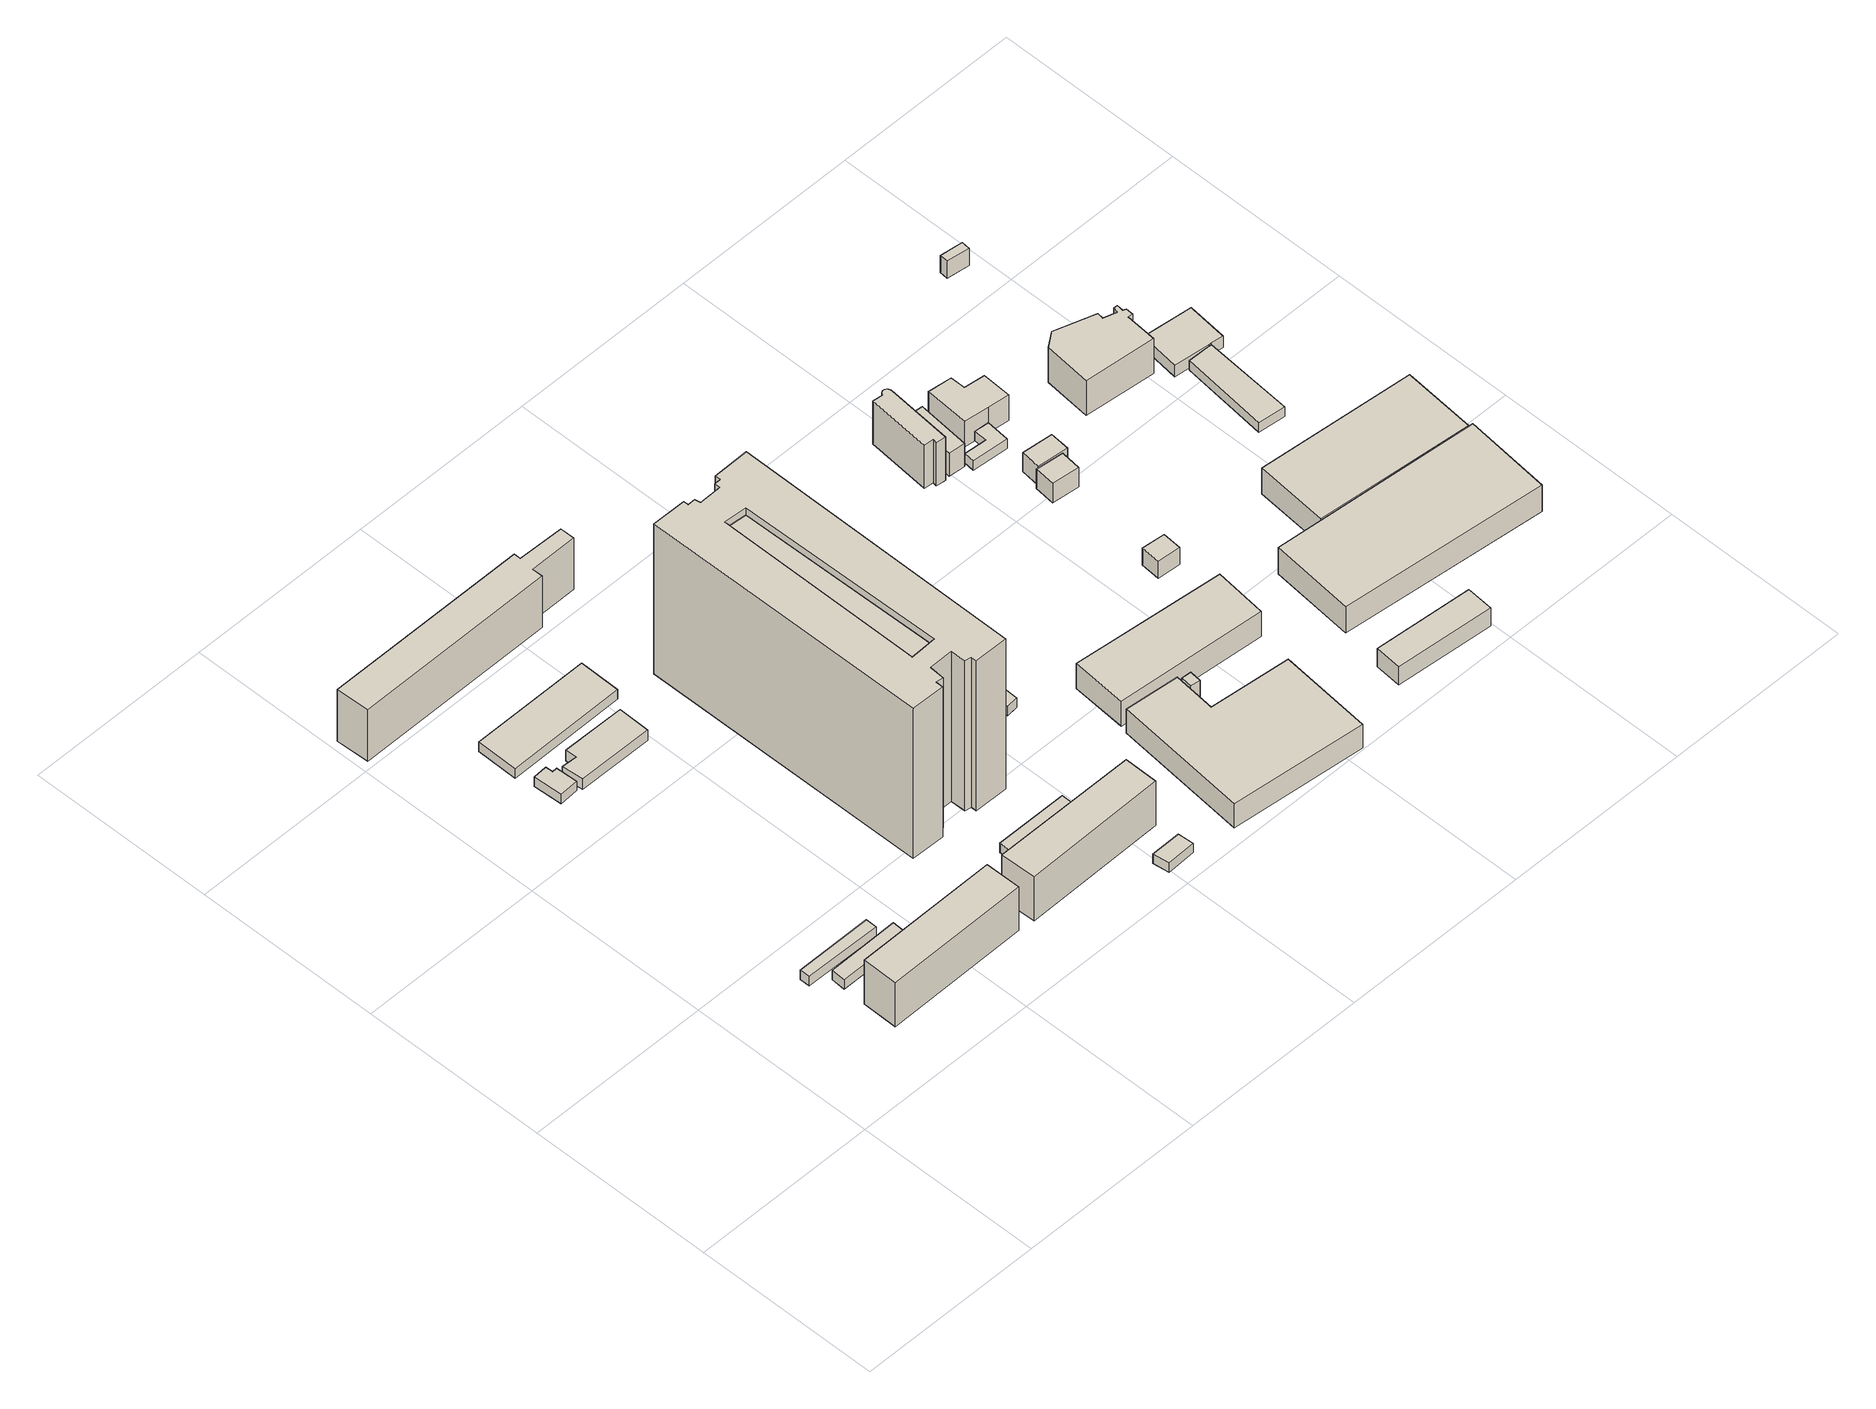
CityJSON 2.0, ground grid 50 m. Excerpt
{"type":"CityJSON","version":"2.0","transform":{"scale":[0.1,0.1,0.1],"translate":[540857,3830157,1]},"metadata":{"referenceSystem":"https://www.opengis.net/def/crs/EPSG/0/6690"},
"CityObjects":{
"building1":{"type":"Building","attributes":{"計測周辺長":46.76,"1/2500図郭":93,"区名":"住之江区","町丁目名称":"南港東１丁目","街区番号":7,"class":"3003","usage":"412","storeysAboveGround":1,"BuildingDetailAttribute.buildingRoofEdgeArea":58.94,"BuildingDetailAttribute.buildingStructureType":"610","BuildingDetailAttribute.buildingStructureOrgType":"2","BuildingDetailAttribute.detailedUsage":"1130","BuildingDetailAttribute.specifiedBuildingCoverageRate":0.6,"BuildingDetailAttribute.surveyYear":2017,"BuildingHighTideRiskAttribute.description":"1","BuildingHighTideRiskAttribute.rank":"2","BuildingHighTideRiskAttribute.depth":2.1,"BuildingIDAttribute.prefecture":"27","BuildingIDAttribute.city":"27125"},"geometry":[{"type":"Solid","lod":"1","boundaries":[[[[0,1,2,3]],[[2,4,5,3]],[[1,6,4,2]],[[0,7,6,1]],[[3,5,7,0]],[[4,6,7,5]]]]}]},
"building2":{"type":"Building","attributes":{"計測周辺長":46.27,"1/2500図郭":93,"区名":"住之江区","町丁目名称":"南港東１丁目","街区番号":7,"class":"3003","usage":"412","storeysAboveGround":1,"BuildingDetailAttribute.buildingRoofEdgeArea":74.62,"BuildingDetailAttribute.buildingStructureType":"610","BuildingDetailAttribute.buildingStructureOrgType":"2","BuildingDetailAttribute.detailedUsage":"1130","BuildingDetailAttribute.specifiedBuildingCoverageRate":0.6,"BuildingDetailAttribute.surveyYear":2017,"BuildingHighTideRiskAttribute.description":"1","BuildingHighTideRiskAttribute.rank":"2","BuildingHighTideRiskAttribute.depth":2.1,"BuildingIDAttribute.prefecture":"27","BuildingIDAttribute.city":"27125"},"geometry":[{"type":"Solid","lod":"1","boundaries":[[[[8,9,10,11]],[[10,12,13,11]],[[9,14,12,10]],[[8,15,14,9]],[[11,13,15,8]],[[12,14,15,13]]]]}]},
"building3":{"type":"Building","attributes":{"計測周辺長":96.25,"1/2500図郭":93,"区名":"住之江区","町丁目名称":"南港東１丁目","街区番号":7,"class":"3002","usage":"412","measuredHeight":14.1,"storeysAboveGround":5,"BuildingDetailAttribute.buildingRoofEdgeArea":366.94,"BuildingDetailAttribute.buildingStructureType":"603","BuildingDetailAttribute.buildingStructureOrgType":"3","BuildingDetailAttribute.detailedUsage":"1130","BuildingDetailAttribute.specifiedBuildingCoverageRate":0.6,"BuildingDetailAttribute.surveyYear":2017,"BuildingHighTideRiskAttribute.description":"1","BuildingHighTideRiskAttribute.rank":"2","BuildingHighTideRiskAttribute.depth":2.29,"BuildingIDAttribute.prefecture":"27","BuildingIDAttribute.city":"27125"},"geometry":[{"type":"Solid","lod":"1","boundaries":[[[[16,17,18,19]],[[18,20,21,19]],[[17,22,20,18]],[[16,23,22,17]],[[19,21,23,16]],[[20,22,23,21]]]]}]},
"building4":{"type":"Building","attributes":{"class":"3001","BuildingDetailAttribute.specifiedBuildingCoverageRate":0.6,"BuildingDetailAttribute.surveyYear":2017,"BuildingHighTideRiskAttribute.description":"1","BuildingHighTideRiskAttribute.rank":"2","BuildingHighTideRiskAttribute.depth":1.9,"BuildingIDAttribute.prefecture":"27","BuildingIDAttribute.city":"27125"},"geometry":[{"type":"Solid","lod":"1","boundaries":[[[[24,25,26,27,28,29]],[[28,30,31,29]],[[27,32,30,28]],[[26,33,32,27]],[[25,34,33,26]],[[24,35,34,25]],[[29,31,35,24]],[[30,32,33,34,35,31]]]]}]},
"building5":{"type":"Building","attributes":{"計測周辺長":58.3,"1/2500図郭":93,"区名":"住之江区","町丁目名称":"南港東１丁目","街区番号":7,"class":"3001","usage":"422","measuredHeight":3.5,"storeysAboveGround":1,"BuildingDetailAttribute.buildingRoofEdgeArea":162.5,"BuildingDetailAttribute.buildingStructureType":"603","BuildingDetailAttribute.buildingStructureOrgType":"3","BuildingDetailAttribute.detailedUsage":"1407","BuildingDetailAttribute.specifiedBuildingCoverageRate":0.6,"BuildingDetailAttribute.surveyYear":2017,"BuildingHighTideRiskAttribute.description":"1","BuildingHighTideRiskAttribute.rank":"2","BuildingHighTideRiskAttribute.depth":1.87,"BuildingIDAttribute.prefecture":"27","BuildingIDAttribute.city":"27125"},"geometry":[{"type":"Solid","lod":"1","boundaries":[[[[36,37,38,39,40,41]],[[40,42,43,41]],[[39,44,42,40]],[[38,45,44,39]],[[37,46,45,38]],[[36,47,46,37]],[[41,43,47,36]],[[42,44,45,46,47,43]]]]}]},
"building6":{"type":"Building","attributes":{"計測周辺長":86.26,"1/2500図郭":93,"区名":"住之江区","町丁目名称":"南港東１丁目","街区番号":7,"class":"3003","usage":"412","storeysAboveGround":1,"BuildingDetailAttribute.buildingRoofEdgeArea":356.03,"BuildingDetailAttribute.buildingStructureType":"610","BuildingDetailAttribute.buildingStructureOrgType":"2","BuildingDetailAttribute.detailedUsage":"1130","BuildingDetailAttribute.specifiedBuildingCoverageRate":0.6,"BuildingDetailAttribute.surveyYear":2017,"BuildingTsunamiRiskAttribute.description":"1","BuildingTsunamiRiskAttribute.rank":"1","BuildingTsunamiRiskAttribute.depth":0.09,"BuildingHighTideRiskAttribute.description":"1","BuildingHighTideRiskAttribute.rank":"2","BuildingHighTideRiskAttribute.depth":2.03,"BuildingIDAttribute.prefecture":"27","BuildingIDAttribute.city":"27125"},"geometry":[{"type":"Solid","lod":"1","boundaries":[[[[48,49,50,51]],[[50,52,53,51]],[[49,54,52,50]],[[48,55,54,49]],[[51,53,55,48]],[[52,54,55,53]]]]}]},
"building7":{"type":"Building","attributes":{"name":"南港口駅","計測周辺長":151.52,"1/2500図郭":93,"区名":"住之江区","町丁目名称":"南港東１丁目","class":"3003","usage":"431","measuredHeight":16.5,"storeysAboveGround":3,"BuildingDetailAttribute.buildingRoofEdgeArea":534.66,"BuildingDetailAttribute.buildingStructureType":"603","BuildingDetailAttribute.buildingStructureOrgType":"3","BuildingDetailAttribute.detailedUsage":"1710","BuildingDetailAttribute.specifiedBuildingCoverageRate":0.6,"BuildingDetailAttribute.surveyYear":2017,"BuildingTsunamiRiskAttribute.description":"1","BuildingTsunamiRiskAttribute.rank":"2","BuildingTsunamiRiskAttribute.depth":0.61,"BuildingHighTideRiskAttribute.description":"1","BuildingHighTideRiskAttribute.rank":"2","BuildingHighTideRiskAttribute.depth":2.57,"BuildingIDAttribute.prefecture":"27","BuildingIDAttribute.city":"27125"},"geometry":[{"type":"Solid","lod":"1","boundaries":[[[[56,57,58,59,60,61,62,63]],[[62,64,65,63]],[[61,66,64,62]],[[60,67,66,61]],[[59,68,67,60]],[[58,69,68,59]],[[57,70,69,58]],[[56,71,70,57]],[[63,65,71,56]],[[64,66,67,68,69,70,71,65]]]]}]},
"building8":{"type":"Building","attributes":{"計測周辺長":95.51,"1/2500図郭":93,"区名":"住之江区","町丁目名称":"南港東１丁目","街区番号":7,"class":"3002","usage":"412","measuredHeight":14.1,"storeysAboveGround":5,"BuildingDetailAttribute.buildingRoofEdgeArea":356.13,"BuildingDetailAttribute.buildingStructureType":"603","BuildingDetailAttribute.buildingStructureOrgType":"3","BuildingDetailAttribute.detailedUsage":"1130","BuildingDetailAttribute.specifiedBuildingCoverageRate":0.6,"BuildingDetailAttribute.surveyYear":2017,"BuildingRiverFloodingRiskAttribute.description":"2","BuildingRiverFloodingRiskAttribute.rank":"1","BuildingRiverFloodingRiskAttribute.depth":0.1,"BuildingRiverFloodingRiskAttribute.adminType":"1","BuildingRiverFloodingRiskAttribute.scale":"2","BuildingRiverFloodingRiskAttribute.duration":0,"BuildingHighTideRiskAttribute.description":"1","BuildingHighTideRiskAttribute.rank":"2","BuildingHighTideRiskAttribute.depth":2.41,"BuildingIDAttribute.prefecture":"27","BuildingIDAttribute.city":"27125"},"geometry":[{"type":"Solid","lod":"1","boundaries":[[[[72,73,74,75]],[[74,76,77,75]],[[73,78,76,74]],[[72,79,78,73]],[[75,77,79,72]],[[76,78,79,77]]]]}]},
"building9":{"type":"Building","attributes":{"計測周辺長":46.01,"1/2500図郭":93,"区名":"住之江区","町丁目名称":"南港東１丁目","街区番号":7,"class":"3003","usage":"412","storeysAboveGround":1,"BuildingDetailAttribute.buildingRoofEdgeArea":70.25,"BuildingDetailAttribute.buildingStructureType":"610","BuildingDetailAttribute.buildingStructureOrgType":"2","BuildingDetailAttribute.detailedUsage":"1130","BuildingDetailAttribute.specifiedBuildingCoverageRate":0.6,"BuildingDetailAttribute.surveyYear":2017,"BuildingRiverFloodingRiskAttribute.description":"2","BuildingRiverFloodingRiskAttribute.rank":"1","BuildingRiverFloodingRiskAttribute.depth":0.095,"BuildingRiverFloodingRiskAttribute.adminType":"1","BuildingRiverFloodingRiskAttribute.scale":"2","BuildingRiverFloodingRiskAttribute.duration":0,"BuildingHighTideRiskAttribute.description":"1","BuildingHighTideRiskAttribute.rank":"2","BuildingHighTideRiskAttribute.depth":2.5,"BuildingIDAttribute.prefecture":"27","BuildingIDAttribute.city":"27125"},"geometry":[{"type":"Solid","lod":"1","boundaries":[[[[80,81,82,83]],[[82,84,85,83]],[[81,86,84,82]],[[80,87,86,81]],[[83,85,87,80]],[[84,86,87,85]]]]}]},
"building10":{"type":"Building","attributes":{"class":"3002","measuredHeight":45.7,"BuildingDetailAttribute.specifiedBuildingCoverageRate":0.6,"BuildingDetailAttribute.surveyYear":2017,"BuildingHighTideRiskAttribute.description":"1","BuildingHighTideRiskAttribute.rank":"2","BuildingHighTideRiskAttribute.depth":1.94,"BuildingIDAttribute.prefecture":"27","BuildingIDAttribute.city":"27125"},"geometry":[{"type":"Solid","lod":"1","boundaries":[[[[88,89,90,91]],[[90,92,93,91]],[[89,94,92,90]],[[88,95,94,89]],[[91,93,95,88]],[[92,94,95,93]]]]}]},
"building11":{"type":"Building","attributes":{"計測周辺長":355.61,"1/2500図郭":93,"区名":"住之江区","町丁目名称":"南港東１丁目","街区番号":7,"class":"3002","usage":"412","measuredHeight":48,"storeysAboveGround":14,"BuildingDetailAttribute.buildingRoofEdgeArea":1807.6,"BuildingDetailAttribute.buildingStructureType":"603","BuildingDetailAttribute.buildingStructureOrgType":"3","BuildingDetailAttribute.detailedUsage":"1130","BuildingDetailAttribute.specifiedBuildingCoverageRate":0.6,"BuildingDetailAttribute.surveyYear":2017,"BuildingRiverFloodingRiskAttribute.description":"2","BuildingRiverFloodingRiskAttribute.adminType":"1","BuildingRiverFloodingRiskAttribute.scale":"2","BuildingRiverFloodingRiskAttribute.duration":0,"BuildingTsunamiRiskAttribute.description":"1","BuildingTsunamiRiskAttribute.rank":"1","BuildingTsunamiRiskAttribute.depth":0.01,"BuildingHighTideRiskAttribute.description":"1","BuildingHighTideRiskAttribute.rank":"2","BuildingHighTideRiskAttribute.depth":1.94,"BuildingIDAttribute.prefecture":"27","BuildingIDAttribute.city":"27125"},"geometry":[{"type":"Solid","lod":"1","boundaries":[[[[96,97,98,99,100,101,102,103,104,105,106,107,108,109,110,111,112,113,114,115],[116,117,118,119]],[[114,120,121,115]],[[113,122,120,114]],[[112,123,122,113]],[[111,124,123,112]],[[110,125,124,111]],[[109,126,125,110]],[[108,127,126,109]],[[107,128,127,108]],[[106,129,128,107]],[[105,130,129,106]],[[104,131,130,105]],[[103,132,131,104]],[[102,133,132,103]],[[101,134,133,102]],[[100,135,134,101]],[[99,136,135,100]],[[98,137,136,99]],[[97,138,137,98]],[[96,139,138,97]],[[115,121,139,96]],[[118,140,141,119]],[[117,142,140,118]],[[116,143,142,117]],[[119,141,143,116]],[[120,122,123,124,125,126,127,128,129,130,131,132,133,134,135,136,137,138,139,121],[140,142,143,141]]]]}]},
"building12":{"type":"Building","attributes":{"計測周辺長":24.54,"1/2500図郭":93,"区名":"住之江区","町丁目名称":"南港東１丁目","街区番号":7,"class":"3001","usage":"422","storeysAboveGround":1,"BuildingDetailAttribute.buildingRoofEdgeArea":34.5,"BuildingDetailAttribute.buildingStructureType":"603","BuildingDetailAttribute.buildingStructureOrgType":"3","BuildingDetailAttribute.detailedUsage":"1407","BuildingDetailAttribute.specifiedBuildingCoverageRate":0.6,"BuildingDetailAttribute.surveyYear":2017,"BuildingRiverFloodingRiskAttribute.description":"2","BuildingRiverFloodingRiskAttribute.rank":"1","BuildingRiverFloodingRiskAttribute.depth":0.1,"BuildingRiverFloodingRiskAttribute.adminType":"1","BuildingRiverFloodingRiskAttribute.scale":"2","BuildingRiverFloodingRiskAttribute.duration":0,"BuildingHighTideRiskAttribute.description":"1","BuildingHighTideRiskAttribute.rank":"2","BuildingHighTideRiskAttribute.depth":2.58,"BuildingIDAttribute.prefecture":"27","BuildingIDAttribute.city":"27125"},"geometry":[{"type":"Solid","lod":"1","boundaries":[[[[144,145,146,147]],[[146,148,149,147]],[[145,150,148,146]],[[144,151,150,145]],[[147,149,151,144]],[[148,150,151,149]]]]}]},
"building13":{"type":"Building","attributes":{"計測周辺長":27.01,"1/2500図郭":93,"区名":"住之江区","町丁目名称":"南港東１丁目","街区番号":7,"class":"3003","usage":"454","storeysAboveGround":1,"BuildingDetailAttribute.buildingRoofEdgeArea":33.31,"BuildingDetailAttribute.buildingStructureType":"610","BuildingDetailAttribute.buildingStructureOrgType":"2","BuildingDetailAttribute.detailedUsage":"1930","BuildingDetailAttribute.specifiedBuildingCoverageRate":0.6,"BuildingDetailAttribute.surveyYear":2017,"BuildingHighTideRiskAttribute.description":"1","BuildingHighTideRiskAttribute.rank":"2","BuildingHighTideRiskAttribute.depth":2.65,"BuildingIDAttribute.prefecture":"27","BuildingIDAttribute.city":"27125"},"geometry":[{"type":"Solid","lod":"1","boundaries":[[[[152,153,154,155]],[[154,156,157,155]],[[153,158,156,154]],[[152,159,158,153]],[[155,157,159,152]],[[156,158,159,157]]]]}]},
"building14":{"type":"Building","attributes":{"計測周辺長":27.27,"1/2500図郭":93,"区名":"住之江区","町丁目名称":"南港東１丁目","街区番号":7,"class":"3003","usage":"454","storeysAboveGround":1,"BuildingDetailAttribute.buildingRoofEdgeArea":33.75,"BuildingDetailAttribute.buildingStructureType":"610","BuildingDetailAttribute.buildingStructureOrgType":"2","BuildingDetailAttribute.detailedUsage":"1930","BuildingDetailAttribute.specifiedBuildingCoverageRate":0.6,"BuildingDetailAttribute.surveyYear":2017,"BuildingHighTideRiskAttribute.description":"1","BuildingHighTideRiskAttribute.rank":"2","BuildingHighTideRiskAttribute.depth":2.94,"BuildingIDAttribute.prefecture":"27","BuildingIDAttribute.city":"27125"},"geometry":[{"type":"Solid","lod":"1","boundaries":[[[[160,161,162,163,164]],[[163,165,166,164]],[[162,167,165,163]],[[161,168,167,162]],[[160,169,168,161]],[[164,166,169,160]],[[165,167,168,169,166]]]]}]},
"building15":{"type":"Building","attributes":{"計測周辺長":30.01,"1/2500図郭":93,"区名":"住之江区","町丁目名称":"南港東１丁目","街区番号":7,"class":"3001","usage":"412","measuredHeight":4,"storeysAboveGround":1,"BuildingDetailAttribute.buildingRoofEdgeArea":55.5,"BuildingDetailAttribute.buildingStructureType":"603","BuildingDetailAttribute.buildingStructureOrgType":"3","BuildingDetailAttribute.detailedUsage":"1130","BuildingDetailAttribute.specifiedBuildingCoverageRate":0.6,"BuildingDetailAttribute.surveyYear":2017,"BuildingHighTideRiskAttribute.description":"1","BuildingHighTideRiskAttribute.rank":"2","BuildingHighTideRiskAttribute.depth":2.66,"BuildingIDAttribute.prefecture":"27","BuildingIDAttribute.city":"27125"},"geometry":[{"type":"Solid","lod":"1","boundaries":[[[[170,171,172,173]],[[172,174,175,173]],[[171,176,174,172]],[[170,177,176,171]],[[173,175,177,170]],[[174,176,177,175]]]]}]},
"building16":{"type":"Building","attributes":{"計測周辺長":40.51,"1/2500図郭":93,"区名":"住之江区","町丁目名称":"南港東１丁目","街区番号":7,"class":"3001","usage":"422","storeysAboveGround":1,"BuildingDetailAttribute.buildingRoofEdgeArea":85.5,"BuildingDetailAttribute.buildingStructureType":"603","BuildingDetailAttribute.buildingStructureOrgType":"3","BuildingDetailAttribute.detailedUsage":"1407","BuildingDetailAttribute.specifiedBuildingCoverageRate":0.6,"BuildingDetailAttribute.surveyYear":2017,"BuildingHighTideRiskAttribute.description":"1","BuildingHighTideRiskAttribute.rank":"2","BuildingHighTideRiskAttribute.depth":2.56,"BuildingIDAttribute.prefecture":"27","BuildingIDAttribute.city":"27125"},"geometry":[{"type":"Solid","lod":"1","boundaries":[[[[178,179,180,181]],[[180,182,183,181]],[[179,184,182,180]],[[178,185,184,179]],[[181,183,185,178]],[[182,184,185,183]]]]}]},
"building17":{"type":"Building","attributes":{"計測周辺長":25.51,"1/2500図郭":93,"区名":"住之江区","町丁目名称":"南港東１丁目","街区番号":7,"class":"3003","usage":"454","storeysAboveGround":1,"BuildingDetailAttribute.buildingRoofEdgeArea":27.5,"BuildingDetailAttribute.buildingStructureType":"610","BuildingDetailAttribute.buildingStructureOrgType":"2","BuildingDetailAttribute.detailedUsage":"1930","BuildingDetailAttribute.specifiedBuildingCoverageRate":0.6,"BuildingDetailAttribute.surveyYear":2017,"BuildingTsunamiRiskAttribute.description":"1","BuildingTsunamiRiskAttribute.rank":"1","BuildingTsunamiRiskAttribute.depth":0.09,"BuildingHighTideRiskAttribute.description":"1","BuildingHighTideRiskAttribute.rank":"2","BuildingHighTideRiskAttribute.depth":2.58,"BuildingIDAttribute.prefecture":"27","BuildingIDAttribute.city":"27125"},"geometry":[{"type":"Solid","lod":"1","boundaries":[[[[186,187,188,189,190]],[[189,191,192,190]],[[188,193,191,189]],[[187,194,193,188]],[[186,195,194,187]],[[190,192,195,186]],[[191,193,194,195,192]]]]}]},
"building18":{"type":"Building","attributes":{"class":"3001","measuredHeight":7.5,"BuildingDetailAttribute.specifiedBuildingCoverageRate":0.6,"BuildingDetailAttribute.surveyYear":2017,"BuildingRiverFloodingRiskAttribute.description":"2","BuildingRiverFloodingRiskAttribute.rank":"1","BuildingRiverFloodingRiskAttribute.depth":0.185,"BuildingRiverFloodingRiskAttribute.adminType":"1","BuildingRiverFloodingRiskAttribute.scale":"1","BuildingRiverFloodingRiskAttribute.duration":44.08,"BuildingTsunamiRiskAttribute.description":"1","BuildingTsunamiRiskAttribute.rank":"2","BuildingTsunamiRiskAttribute.depth":0.53,"BuildingHighTideRiskAttribute.description":"1","BuildingHighTideRiskAttribute.rank":"3","BuildingHighTideRiskAttribute.depth":4.2,"BuildingIDAttribute.prefecture":"27","BuildingIDAttribute.city":"27125"},"geometry":[{"type":"Solid","lod":"1","boundaries":[[[[196,197,198,199,200,201]],[[200,202,203,201]],[[199,204,202,200]],[[198,205,204,199]],[[197,206,205,198]],[[196,207,206,197]],[[201,203,207,196]],[[202,204,205,206,207,203]]]]}]},
"building19":{"type":"Building","attributes":{"計測周辺長":26.49,"1/2500図郭":93,"区名":"住之江区","町丁目名称":"南港東１丁目","街区番号":7,"class":"3003","usage":"454","storeysAboveGround":1,"BuildingDetailAttribute.buildingRoofEdgeArea":30.69,"BuildingDetailAttribute.buildingStructureType":"610","BuildingDetailAttribute.buildingStructureOrgType":"2","BuildingDetailAttribute.detailedUsage":"1930","BuildingDetailAttribute.specifiedBuildingCoverageRate":0.6,"BuildingDetailAttribute.surveyYear":2017,"BuildingTsunamiRiskAttribute.description":"1","BuildingTsunamiRiskAttribute.rank":"1","BuildingTsunamiRiskAttribute.depth":0.1,"BuildingHighTideRiskAttribute.description":"1","BuildingHighTideRiskAttribute.rank":"2","BuildingHighTideRiskAttribute.depth":2.74,"BuildingIDAttribute.prefecture":"27","BuildingIDAttribute.city":"27125"},"geometry":[{"type":"Solid","lod":"1","boundaries":[[[[208,209,210,211]],[[210,212,213,211]],[[209,214,212,210]],[[208,215,214,209]],[[211,213,215,208]],[[212,214,215,213]]]]}]},
"building20":{"type":"Building","attributes":{"class":"3001","measuredHeight":7.1,"BuildingDetailAttribute.specifiedBuildingCoverageRate":0.6,"BuildingDetailAttribute.surveyYear":2017,"BuildingRiverFloodingRiskAttribute.description":"2","BuildingRiverFloodingRiskAttribute.rank":"2","BuildingRiverFloodingRiskAttribute.depth":1.64,"BuildingRiverFloodingRiskAttribute.adminType":"1","BuildingRiverFloodingRiskAttribute.scale":"2","BuildingRiverFloodingRiskAttribute.duration":37.83,"BuildingTsunamiRiskAttribute.description":"1","BuildingTsunamiRiskAttribute.rank":"2","BuildingTsunamiRiskAttribute.depth":0.69,"BuildingHighTideRiskAttribute.description":"1","BuildingHighTideRiskAttribute.rank":"3","BuildingHighTideRiskAttribute.depth":4.22,"BuildingIDAttribute.prefecture":"27","BuildingIDAttribute.city":"27125"},"geometry":[{"type":"Solid","lod":"1","boundaries":[[[[216,217,218,219]],[[218,220,221,219]],[[217,222,220,218]],[[216,223,222,217]],[[219,221,223,216]],[[220,222,223,221]]]]}]},
"building21":{"type":"Building","attributes":{"計測周辺長":109.34,"1/2500図郭":93,"区名":"住之江区","町丁目名称":"平林南２丁目","街区番号":12,"class":"3001","usage":"441","measuredHeight":8,"storeysAboveGround":2,"BuildingDetailAttribute.buildingRoofEdgeArea":581.19,"BuildingDetailAttribute.buildingStructureType":"610","BuildingDetailAttribute.buildingStructureOrgType":"2","BuildingDetailAttribute.detailedUsage":"1520","BuildingDetailAttribute.specifiedBuildingCoverageRate":0.6,"BuildingDetailAttribute.surveyYear":2017,"BuildingRiverFloodingRiskAttribute.description":"2","BuildingRiverFloodingRiskAttribute.rank":"1","BuildingRiverFloodingRiskAttribute.depth":0.185,"BuildingRiverFloodingRiskAttribute.adminType":"1","BuildingRiverFloodingRiskAttribute.scale":"1","BuildingRiverFloodingRiskAttribute.duration":53.17,"BuildingTsunamiRiskAttribute.description":"1","BuildingTsunamiRiskAttribute.rank":"2","BuildingTsunamiRiskAttribute.depth":0.72,"BuildingHighTideRiskAttribute.description":"1","BuildingHighTideRiskAttribute.rank":"3","BuildingHighTideRiskAttribute.depth":4.25,"BuildingIDAttribute.prefecture":"27","BuildingIDAttribute.city":"27125"},"geometry":[{"type":"Solid","lod":"1","boundaries":[[[[224,225,226,227]],[[226,228,229,227]],[[225,230,228,226]],[[224,231,230,225]],[[227,229,231,224]],[[228,230,231,229]]]]}]},
"building22":{"type":"Building","attributes":{"計測周辺長":22.61,"1/2500図郭":93,"区名":"住之江区","町丁目名称":"平林南２丁目","街区番号":12,"class":"3001","usage":"401","measuredHeight":5.4,"storeysAboveGround":2,"BuildingDetailAttribute.buildingRoofEdgeArea":31.74,"BuildingDetailAttribute.buildingStructureType":"610","BuildingDetailAttribute.buildingStructureOrgType":"2","BuildingDetailAttribute.detailedUsage":"1310","BuildingDetailAttribute.specifiedBuildingCoverageRate":0.6,"BuildingDetailAttribute.surveyYear":2017,"BuildingRiverFloodingRiskAttribute.description":"2","BuildingRiverFloodingRiskAttribute.rank":"1","BuildingRiverFloodingRiskAttribute.depth":0.157,"BuildingRiverFloodingRiskAttribute.adminType":"1","BuildingRiverFloodingRiskAttribute.scale":"1","BuildingRiverFloodingRiskAttribute.duration":47.6,"BuildingTsunamiRiskAttribute.description":"1","BuildingTsunamiRiskAttribute.rank":"2","BuildingTsunamiRiskAttribute.depth":0.96,"BuildingHighTideRiskAttribute.description":"1","BuildingHighTideRiskAttribute.rank":"3","BuildingHighTideRiskAttribute.depth":4.47,"BuildingIDAttribute.prefecture":"27","BuildingIDAttribute.city":"27125"},"geometry":[{"type":"Solid","lod":"1","boundaries":[[[[232,233,234,235]],[[234,236,237,235]],[[233,238,236,234]],[[232,239,238,233]],[[235,237,239,232]],[[236,238,239,237]]]]}]},
"building23":{"type":"Building","attributes":{"計測周辺長":47.44,"1/2500図郭":93,"区名":"住之江区","町丁目名称":"平林南２丁目","街区番号":12,"class":"3002","usage":"414","measuredHeight":13.9,"storeysAboveGround":4,"BuildingDetailAttribute.buildingRoofEdgeArea":90.07,"BuildingDetailAttribute.buildingStructureType":"603","BuildingDetailAttribute.buildingStructureOrgType":"3","BuildingDetailAttribute.detailedUsage":"1140","BuildingDetailAttribute.specifiedBuildingCoverageRate":0.6,"BuildingDetailAttribute.surveyYear":2017,"BuildingRiverFloodingRiskAttribute.description":"2","BuildingRiverFloodingRiskAttribute.rank":"2","BuildingRiverFloodingRiskAttribute.depth":0.842,"BuildingRiverFloodingRiskAttribute.adminType":"1","BuildingRiverFloodingRiskAttribute.scale":"2","BuildingRiverFloodingRiskAttribute.duration":26.02,"BuildingTsunamiRiskAttribute.description":"1","BuildingTsunamiRiskAttribute.rank":"1","BuildingTsunamiRiskAttribute.depth":0.37,"BuildingHighTideRiskAttribute.description":"1","BuildingHighTideRiskAttribute.rank":"3","BuildingHighTideRiskAttribute.depth":3.64,"BuildingIDAttribute.prefecture":"27","BuildingIDAttribute.city":"27125"},"geometry":[{"type":"Solid","lod":"1","boundaries":[[[[240,241,242,243,244,245,246,247,248,249,250,251]],[[250,252,253,251]],[[249,254,252,250]],[[248,255,254,249]],[[247,256,255,248]],[[246,257,256,247]],[[245,258,257,246]],[[244,259,258,245]],[[243,260,259,244]],[[242,261,260,243]],[[241,262,261,242]],[[240,263,262,241]],[[251,253,263,240]],[[252,254,255,256,257,258,259,260,261,262,263,253]]]]}]},
"building24":{"type":"Building","attributes":{"class":"3001","measuredHeight":7.4,"BuildingDetailAttribute.specifiedBuildingCoverageRate":0.6,"BuildingDetailAttribute.surveyYear":2017,"BuildingRiverFloodingRiskAttribute.description":"2","BuildingRiverFloodingRiskAttribute.rank":"2","BuildingRiverFloodingRiskAttribute.depth":1.04,"BuildingRiverFloodingRiskAttribute.adminType":"1","BuildingRiverFloodingRiskAttribute.scale":"2","BuildingRiverFloodingRiskAttribute.duration":26.02,"BuildingTsunamiRiskAttribute.description":"1","BuildingTsunamiRiskAttribute.rank":"2","BuildingTsunamiRiskAttribute.depth":0.55,"BuildingHighTideRiskAttribute.description":"1","BuildingHighTideRiskAttribute.rank":"3","BuildingHighTideRiskAttribute.depth":3.81,"BuildingIDAttribute.prefecture":"27","BuildingIDAttribute.city":"27125"},"geometry":[{"type":"Solid","lod":"1","boundaries":[[[[264,265,266,267]],[[266,268,269,267]],[[265,270,268,266]],[[264,271,270,265]],[[267,269,271,264]],[[268,270,271,269]]]]}]},
"building25":{"type":"Building","attributes":{"計測周辺長":67.06,"1/2500図郭":93,"区名":"住之江区","町丁目名称":"平林南２丁目","街区番号":11,"class":"3003","usage":"441","measuredHeight":5.8,"storeysAboveGround":2,"BuildingDetailAttribute.buildingRoofEdgeArea":188.61,"BuildingDetailAttribute.buildingStructureType":"610","BuildingDetailAttribute.buildingStructureOrgType":"2","BuildingDetailAttribute.detailedUsage":"1520","BuildingDetailAttribute.specifiedBuildingCoverageRate":0.6,"BuildingDetailAttribute.surveyYear":2017,"BuildingRiverFloodingRiskAttribute.description":"2","BuildingRiverFloodingRiskAttribute.rank":"1","BuildingRiverFloodingRiskAttribute.depth":0.383,"BuildingRiverFloodingRiskAttribute.adminType":"1","BuildingRiverFloodingRiskAttribute.scale":"1","BuildingRiverFloodingRiskAttribute.duration":52.02,"BuildingTsunamiRiskAttribute.description":"1","BuildingTsunamiRiskAttribute.rank":"2","BuildingTsunamiRiskAttribute.depth":0.74,"BuildingHighTideRiskAttribute.description":"1","BuildingHighTideRiskAttribute.rank":"3","BuildingHighTideRiskAttribute.depth":4.2,"BuildingIDAttribute.prefecture":"27","BuildingIDAttribute.city":"27125"},"geometry":[{"type":"Solid","lod":"1","boundaries":[[[[272,273,274,275]],[[274,276,277,275]],[[273,278,276,274]],[[272,279,278,273]],[[275,277,279,272]],[[276,278,279,277]]]]}]},
"building26":{"type":"Building","attributes":{"計測周辺長":25.58,"1/2500図郭":93,"区名":"住之江区","町丁目名称":"平林南２丁目","街区番号":12,"class":"3001","usage":"401","measuredHeight":6.2,"storeysAboveGround":2,"BuildingDetailAttribute.buildingRoofEdgeArea":39.86,"BuildingDetailAttribute.buildingStructureType":"610","BuildingDetailAttribute.buildingStructureOrgType":"2","BuildingDetailAttribute.detailedUsage":"1310","BuildingDetailAttribute.specifiedBuildingCoverageRate":0.6,"BuildingDetailAttribute.surveyYear":2017,"BuildingRiverFloodingRiskAttribute.description":"2","BuildingRiverFloodingRiskAttribute.rank":"1","BuildingRiverFloodingRiskAttribute.depth":0.132,"BuildingRiverFloodingRiskAttribute.adminType":"1","BuildingRiverFloodingRiskAttribute.scale":"1","BuildingRiverFloodingRiskAttribute.duration":23.13,"BuildingTsunamiRiskAttribute.description":"1","BuildingTsunamiRiskAttribute.rank":"1","BuildingTsunamiRiskAttribute.depth":0.48,"BuildingHighTideRiskAttribute.description":"1","BuildingHighTideRiskAttribute.rank":"3","BuildingHighTideRiskAttribute.depth":3.88,"BuildingIDAttribute.prefecture":"27","BuildingIDAttribute.city":"27125"},"geometry":[{"type":"Solid","lod":"1","boundaries":[[[[280,281,282,283]],[[282,284,285,283]],[[281,286,284,282]],[[280,287,286,281]],[[283,285,287,280]],[[284,286,287,285]]]]}]},
"building27":{"type":"Building","attributes":{"計測周辺長":29.45,"1/2500図郭":93,"区名":"住之江区","町丁目名称":"平林南２丁目","街区番号":12,"class":"3001","usage":"421","storeysAboveGround":1,"BuildingDetailAttribute.buildingRoofEdgeArea":28.13,"BuildingDetailAttribute.buildingStructureType":"610","BuildingDetailAttribute.buildingStructureOrgType":"2","BuildingDetailAttribute.detailedUsage":"1840","BuildingDetailAttribute.specifiedBuildingCoverageRate":0.6,"BuildingDetailAttribute.surveyYear":2017,"BuildingRiverFloodingRiskAttribute.description":"2","BuildingRiverFloodingRiskAttribute.rank":"2","BuildingRiverFloodingRiskAttribute.depth":1.04,"BuildingRiverFloodingRiskAttribute.adminType":"1","BuildingRiverFloodingRiskAttribute.scale":"2","BuildingRiverFloodingRiskAttribute.duration":23.13,"BuildingTsunamiRiskAttribute.description":"1","BuildingTsunamiRiskAttribute.rank":"2","BuildingTsunamiRiskAttribute.depth":0.6,"BuildingHighTideRiskAttribute.description":"1","BuildingHighTideRiskAttribute.rank":"3","BuildingHighTideRiskAttribute.depth":3.89,"BuildingIDAttribute.prefecture":"27","BuildingIDAttribute.city":"27125"},"geometry":[{"type":"Solid","lod":"1","boundaries":[[[[288,289,290,291,292,293]],[[292,294,295,293]],[[291,296,294,292]],[[290,297,296,291]],[[289,298,297,290]],[[288,299,298,289]],[[293,295,299,288]],[[294,296,297,298,299,295]]]]}]},
"building28":{"type":"Building","attributes":{"計測周辺長":26.77,"1/2500図郭":93,"区名":"住之江区","町丁目名称":"平林南２丁目","街区番号":12,"class":"3001","usage":"401","measuredHeight":6.1,"storeysAboveGround":2,"BuildingDetailAttribute.buildingRoofEdgeArea":42.58,"BuildingDetailAttribute.buildingStructureType":"610","BuildingDetailAttribute.buildingStructureOrgType":"2","BuildingDetailAttribute.detailedUsage":"1310","BuildingDetailAttribute.specifiedBuildingCoverageRate":0.6,"BuildingDetailAttribute.surveyYear":2017,"BuildingRiverFloodingRiskAttribute.description":"2","BuildingRiverFloodingRiskAttribute.rank":"1","BuildingRiverFloodingRiskAttribute.depth":0.075,"BuildingRiverFloodingRiskAttribute.adminType":"1","BuildingRiverFloodingRiskAttribute.scale":"1","BuildingRiverFloodingRiskAttribute.duration":23.13,"BuildingTsunamiRiskAttribute.description":"1","BuildingTsunamiRiskAttribute.rank":"1","BuildingTsunamiRiskAttribute.depth":0.48,"BuildingHighTideRiskAttribute.description":"1","BuildingHighTideRiskAttribute.rank":"3","BuildingHighTideRiskAttribute.depth":3.88,"BuildingIDAttribute.prefecture":"27","BuildingIDAttribute.city":"27125"},"geometry":[{"type":"Solid","lod":"1","boundaries":[[[[300,301,302,303]],[[302,304,305,303]],[[301,306,304,302]],[[300,307,306,301]],[[303,305,307,300]],[[304,306,307,305]]]]}]},
"building29":{"type":"Building","attributes":{"name":"大阪市消防局住之江消防署平林出張所","計測周辺長":47.75,"1/2500図郭":93,"区名":"住之江区","町丁目名称":"平林南２丁目","街区番号":12,"class":"3001","usage":"421","measuredHeight":8.2,"storeysAboveGround":2,"BuildingDetailAttribute.buildingRoofEdgeArea":121.39,"BuildingDetailAttribute.buildingStructureType":"610","BuildingDetailAttribute.buildingStructureOrgType":"2","BuildingDetailAttribute.detailedUsage":"1840","BuildingDetailAttribute.specifiedBuildingCoverageRate":0.6,"BuildingDetailAttribute.surveyYear":2017,"BuildingRiverFloodingRiskAttribute.description":"2","BuildingRiverFloodingRiskAttribute.rank":"2","BuildingRiverFloodingRiskAttribute.depth":1.14,"BuildingRiverFloodingRiskAttribute.adminType":"1","BuildingRiverFloodingRiskAttribute.scale":"2","BuildingRiverFloodingRiskAttribute.duration":26.02,"BuildingTsunamiRiskAttribute.description":"1","BuildingTsunamiRiskAttribute.rank":"2","BuildingTsunamiRiskAttribute.depth":0.6,"BuildingHighTideRiskAttribute.description":"1","BuildingHighTideRiskAttribute.rank":"3","BuildingHighTideRiskAttribute.depth":3.85,"BuildingIDAttribute.prefecture":"27","BuildingIDAttribute.city":"27125"},"geometry":[{"type":"Solid","lod":"1","boundaries":[[[[308,309,310,311,312,313,314]],[[313,315,316,314]],[[312,317,315,313]],[[311,318,317,312]],[[310,319,318,311]],[[309,320,319,310]],[[308,321,320,309]],[[314,316,321,308]],[[315,317,318,319,320,321,316]]]]}]},
"building30":{"type":"Building","attributes":{"計測周辺長":156.93,"1/2500図郭":93,"区名":"住之江区","町丁目名称":"平林南２丁目","街区番号":11,"class":"3001","usage":"441","measuredHeight":8.4,"storeysAboveGround":1,"BuildingDetailAttribute.buildingRoofEdgeArea":1276.41,"BuildingDetailAttribute.buildingStructureType":"610","BuildingDetailAttribute.buildingStructureOrgType":"2","BuildingDetailAttribute.detailedUsage":"1520","BuildingDetailAttribute.specifiedBuildingCoverageRate":0.6,"BuildingDetailAttribute.surveyYear":2017,"BuildingRiverFloodingRiskAttribute.description":"2","BuildingRiverFloodingRiskAttribute.rank":"1","BuildingRiverFloodingRiskAttribute.depth":0.081,"BuildingRiverFloodingRiskAttribute.adminType":"1","BuildingRiverFloodingRiskAttribute.scale":"1","BuildingRiverFloodingRiskAttribute.duration":37.57,"BuildingTsunamiRiskAttribute.description":"1","BuildingTsunamiRiskAttribute.rank":"2","BuildingTsunamiRiskAttribute.depth":0.9,"BuildingHighTideRiskAttribute.description":"1","BuildingHighTideRiskAttribute.rank":"3","BuildingHighTideRiskAttribute.depth":4.38,"BuildingIDAttribute.prefecture":"27","BuildingIDAttribute.city":"27125"},"geometry":[{"type":"Solid","lod":"1","boundaries":[[[[322,323,324,325]],[[324,326,327,325]],[[323,328,326,324]],[[322,329,328,323]],[[325,327,329,322]],[[326,328,329,327]]]]}]},
"building31":{"type":"Building","attributes":{"計測周辺長":67.59,"1/2500図郭":93,"区名":"住之江区","町丁目名称":"平林南２丁目","街区番号":11,"class":"3002","usage":"401","measuredHeight":11.2,"storeysAboveGround":3,"BuildingDetailAttribute.buildingRoofEdgeArea":269.5,"BuildingDetailAttribute.buildingStructureType":"610","BuildingDetailAttribute.buildingStructureOrgType":"2","BuildingDetailAttribute.detailedUsage":"1310","BuildingDetailAttribute.specifiedBuildingCoverageRate":0.6,"BuildingDetailAttribute.surveyYear":2017,"BuildingRiverFloodingRiskAttribute.description":"2","BuildingRiverFloodingRiskAttribute.rank":"1","BuildingRiverFloodingRiskAttribute.depth":0.075,"BuildingRiverFloodingRiskAttribute.adminType":"1","BuildingRiverFloodingRiskAttribute.scale":"1","BuildingRiverFloodingRiskAttribute.duration":55.7,"BuildingTsunamiRiskAttribute.description":"1","BuildingTsunamiRiskAttribute.rank":"2","BuildingTsunamiRiskAttribute.depth":1.36,"BuildingHighTideRiskAttribute.description":"1","BuildingHighTideRiskAttribute.rank":"3","BuildingHighTideRiskAttribute.depth":4.66,"BuildingIDAttribute.prefecture":"27","BuildingIDAttribute.city":"27125"},"geometry":[{"type":"Solid","lod":"1","boundaries":[[[[330,331,332,333,334,335,336,337,338,339,340,341,342]],[[341,343,344,342]],[[340,345,343,341]],[[339,346,345,340]],[[338,347,346,339]],[[337,348,347,338]],[[336,349,348,337]],[[335,350,349,336]],[[334,351,350,335]],[[333,352,351,334]],[[332,353,352,333]],[[331,354,353,332]],[[330,355,354,331]],[[342,344,355,330]],[[343,345,346,347,348,349,350,351,352,353,354,355,344]]]]}]},
"building32":{"type":"Building","attributes":{"計測周辺長":123.26,"1/2500図郭":93,"区名":"住之江区","町丁目名称":"平林南２丁目","街区番号":11,"class":"3001","usage":"441","measuredHeight":8.2,"storeysAboveGround":1,"BuildingDetailAttribute.buildingRoofEdgeArea":823.86,"BuildingDetailAttribute.buildingStructureType":"610","BuildingDetailAttribute.buildingStructureOrgType":"2","BuildingDetailAttribute.detailedUsage":"1510","BuildingDetailAttribute.specifiedBuildingCoverageRate":0.6,"BuildingDetailAttribute.surveyYear":2017,"BuildingRiverFloodingRiskAttribute.description":"2","BuildingRiverFloodingRiskAttribute.rank":"2","BuildingRiverFloodingRiskAttribute.depth":1.24,"BuildingRiverFloodingRiskAttribute.adminType":"1","BuildingRiverFloodingRiskAttribute.scale":"2","BuildingRiverFloodingRiskAttribute.duration":32.25,"BuildingTsunamiRiskAttribute.description":"1","BuildingTsunamiRiskAttribute.rank":"2","BuildingTsunamiRiskAttribute.depth":0.71,"BuildingHighTideRiskAttribute.description":"1","BuildingHighTideRiskAttribute.rank":"3","BuildingHighTideRiskAttribute.depth":4.25,"BuildingIDAttribute.prefecture":"27","BuildingIDAttribute.city":"27125"},"geometry":[{"type":"Solid","lod":"1","boundaries":[[[[356,357,358,359]],[[358,360,361,359]],[[357,362,360,358]],[[356,363,362,357]],[[359,361,363,356]],[[360,362,363,361]]]]}]},
"building33":{"type":"Building","attributes":{"計測周辺長":61.81,"1/2500図郭":93,"区名":"住之江区","町丁目名称":"平林南２丁目","街区番号":11,"class":"3003","usage":"431","storeysAboveGround":1,"BuildingDetailAttribute.buildingRoofEdgeArea":167.5,"BuildingDetailAttribute.buildingStructureType":"610","BuildingDetailAttribute.buildingStructureOrgType":"2","BuildingDetailAttribute.detailedUsage":"1740","BuildingDetailAttribute.specifiedBuildingCoverageRate":0.6,"BuildingDetailAttribute.surveyYear":2017,"BuildingRiverFloodingRiskAttribute.description":"2","BuildingRiverFloodingRiskAttribute.rank":"1","BuildingRiverFloodingRiskAttribute.depth":0.07,"BuildingRiverFloodingRiskAttribute.adminType":"1","BuildingRiverFloodingRiskAttribute.scale":"1","BuildingRiverFloodingRiskAttribute.duration":49.02,"BuildingTsunamiRiskAttribute.description":"1","BuildingTsunamiRiskAttribute.rank":"2","BuildingTsunamiRiskAttribute.depth":0.89,"BuildingHighTideRiskAttribute.description":"1","BuildingHighTideRiskAttribute.rank":"3","BuildingHighTideRiskAttribute.depth":4.46,"BuildingIDAttribute.prefecture":"27","BuildingIDAttribute.city":"27125"},"geometry":[{"type":"Solid","lod":"1","boundaries":[[[[364,365,366,367,368]],[[367,369,370,368]],[[366,371,369,367]],[[365,372,371,366]],[[364,373,372,365]],[[368,370,373,364]],[[369,371,372,373,370]]]]}]},
"building34":{"type":"Building","attributes":{"class":"3001","measuredHeight":5.5,"BuildingDetailAttribute.specifiedBuildingCoverageRate":0.6,"BuildingDetailAttribute.surveyYear":2017,"BuildingRiverFloodingRiskAttribute.description":"2","BuildingRiverFloodingRiskAttribute.rank":"2","BuildingRiverFloodingRiskAttribute.depth":1.64,"BuildingRiverFloodingRiskAttribute.adminType":"1","BuildingRiverFloodingRiskAttribute.scale":"2","BuildingRiverFloodingRiskAttribute.duration":47.8,"BuildingTsunamiRiskAttribute.description":"1","BuildingTsunamiRiskAttribute.rank":"2","BuildingTsunamiRiskAttribute.depth":1.12,"BuildingHighTideRiskAttribute.description":"1","BuildingHighTideRiskAttribute.rank":"3","BuildingHighTideRiskAttribute.depth":4.37,"BuildingIDAttribute.prefecture":"27","BuildingIDAttribute.city":"27125"},"geometry":[{"type":"Solid","lod":"1","boundaries":[[[[374,375,376,377]],[[376,378,379,377]],[[375,380,378,376]],[[374,381,380,375]],[[377,379,381,374]],[[378,380,381,379]]]]}]},
"building35":{"type":"Building","attributes":{"name":"住之江平林南郵便局","class":"3001","measuredHeight":3.6,"BuildingDetailAttribute.specifiedBuildingCoverageRate":0.6,"BuildingDetailAttribute.surveyYear":2017,"BuildingRiverFloodingRiskAttribute.description":"2","BuildingRiverFloodingRiskAttribute.rank":"2","BuildingRiverFloodingRiskAttribute.depth":1.64,"BuildingRiverFloodingRiskAttribute.adminType":"1","BuildingRiverFloodingRiskAttribute.scale":"2","BuildingRiverFloodingRiskAttribute.duration":51.68,"BuildingTsunamiRiskAttribute.description":"1","BuildingTsunamiRiskAttribute.rank":"2","BuildingTsunamiRiskAttribute.depth":1.1,"BuildingHighTideRiskAttribute.description":"1","BuildingHighTideRiskAttribute.rank":"3","BuildingHighTideRiskAttribute.depth":4.44,"BuildingIDAttribute.prefecture":"27","BuildingIDAttribute.city":"27125"},"geometry":[{"type":"Solid","lod":"1","boundaries":[[[[382,383,384,385,386,387]],[[386,388,389,387]],[[385,390,388,386]],[[384,391,390,385]],[[383,392,391,384]],[[382,393,392,383]],[[387,389,393,382]],[[388,390,391,392,393,389]]]]}]}
},
"vertices":[
[200,361,31],[200,388,31],[405,388,31],[405,358,31],[405,388,61],[405,358,61],[200,388,61],[200,361,61],
[246,301,30],[248,339,30],[440,341,30],[438,301,30],[440,341,60],[438,301,60],[248,339,60],[246,301,60],
[245,146,29],[246,241,29],[631,245,29],[632,150,29],[631,245,169],[632,150,169],[246,241,169],[245,146,169],
[204,1191,33],[242,1193,33],[243,1173,33],[256,1174,33],[259,1116,33],[208,1113,33],[259,1116,63],[208,1113,63],[256,1174,63],[243,1173,63],[242,1193,63],[204,1191,63],
[270,1109,33],[265,1166,33],[307,1164,33],[305,1194,33],[472,1193,33],[470,1108,33],[472,1193,67],[470,1108,67],[305,1194,67],[307,1164,67],[265,1166,67],[270,1109,67],
[194,1238,30],[196,1350,30],[516,1351,30],[514,1241,30],[516,1351,60],[514,1241,60],[196,1350,60],[194,1238,60],
[12,1504,25],[8,1593,25],[558,1594,25],[558,1576,25],[681,1573,25],[681,1535,25],[554,1534,25],[554,1506,25],[554,1534,190],[554,1506,190],[681,1535,190],[681,1573,190],[558,1576,190],[558,1594,190],[8,1593,190],[12,1504,190],
[674,243,26],[1061,244,26],[1060,154,26],[677,148,26],[1060,154,167],[677,148,167],[1061,244,167],[674,243,167],
[768,304,25],[770,341,25],[963,341,25],[963,306,25],[963,341,55],[963,306,55],[770,341,55],[768,304,55],
[793,1126,30],[801,569,30],[731,566,30],[733,1131,30],[731,566,487],[733,1131,487],[801,569,487],[793,1126,487],
[714,1236,29],[714,1223,29],[734,1223,29],[737,1208,29],[797,1209,29],[797,1224,29],[814,1224,29],[814,1239,29],[912,1240,29],[909,458,29],[819,459,29],[819,474,29],[802,477,29],[801,517,29],[736,516,29],[734,476,29],[714,478,29],[714,458,29],[624,460,29],[622,1237,29],[731,566,29],[801,569,29],[793,1126,29],[733,1131,29],[624,460,509],[622,1237,509],[714,458,509],[714,478,509],[734,476,509],[736,516,509],[801,517,509],[802,477,509],[819,474,509],[819,459,509],[909,458,509],[912,1240,509],[814,1239,509],[814,1224,509],[797,1224,509],[797,1209,509],[737,1208,509],[734,1223,509],[714,1223,509],[714,1236,509],[793,1126,509],[733,1131,509],[801,569,509],[731,566,509],
[978,83,23],[1058,84,23],[1061,42,23],[983,39,23],[1061,42,53],[983,39,53],[1058,84,53],[978,83,53],
[1013,611,24],[1014,714,24],[1047,714,24],[1045,612,24],[1047,714,54],[1045,612,54],[1014,714,54],[1013,611,54],
[1068,612,24],[1069,712,24],[1102,712,24],[1100,610,24],[1068,607,24],[1100,610,54],[1068,607,54],[1102,712,54],[1069,712,54],[1068,612,54],
[1018,841,25],[1017,924,25],[1082,927,25],[1085,842,25],[1082,927,65],[1085,842,65],[1017,924,65],[1018,841,65],
[1017,954,25],[1015,1094,25],[1075,1097,25],[1077,952,25],[1075,1097,55],[1077,952,55],[1015,1094,55],[1017,954,55],
[1012,1136,24],[1017,1236,24],[1042,1236,24],[1042,1141,24],[1042,1136,24],[1042,1141,54],[1042,1136,54],[1042,1236,54],[1017,1236,54],[1012,1136,54],
[1185,40,6],[1222,400,6],[1366,386,6],[1354,273,6],[1570,251,6],[1545,3,6],[1570,251,82],[1545,3,82],[1354,273,82],[1366,386,82],[1222,400,82],[1185,40,82],
[1067,1137,24],[1066,1239,24],[1096,1239,24],[1097,1137,24],[1096,1239,54],[1097,1137,54],[1066,1239,54],[1067,1137,54],
[1370,350,7],[1373,380,7],[1399,378,7],[1396,347,7],[1399,378,78],[1396,347,78],[1373,380,78],[1370,350,78],
[1229,421,6],[1240,568,6],[1643,527,6],[1627,387,6],[1643,527,86],[1627,387,86],[1240,568,86],[1229,421,86],
[1594,664,6],[1598,716,6],[1659,710,6],[1655,659,6],[1659,710,61],[1655,659,61],[1598,716,61],[1594,664,61],
[1449,1190,14],[1451,1202,14],[1426,1204,14],[1442,1374,14],[1469,1371,14],[1471,1376,14],[1477,1380,14],[1483,1380,14],[1488,1377,14],[1490,1374,14],[1492,1367,14],[1475,1188,14],[1492,1367,152],[1475,1188,152],[1490,1374,152],[1488,1377,152],[1483,1380,152],[1477,1380,152],[1471,1376,152],[1469,1371,152],[1442,1374,152],[1426,1204,152],[1451,1202,152],[1449,1190,152],
[1489,1191,13],[1502,1332,13],[1547,1327,13],[1533,1187,13],[1547,1327,87],[1533,1187,87],[1502,1332,87],[1489,1191,87],
[1994,53,5],[1732,76,5],[1738,147,5],[2000,125,5],[1738,147,63],[2000,125,63],[1732,76,63],[1994,53,63],
[1592,980,8],[1598,1034,8],[1671,1026,8],[1665,972,8],[1671,1026,70],[1665,972,70],[1598,1034,70],[1592,980,70],
[1538,1165,13],[1541,1194,13],[1600,1189,13],[1602,1224,13],[1641,1220,13],[1635,1157,13],[1641,1220,43],[1635,1157,43],[1602,1224,43],[1600,1189,43],[1541,1194,43],[1538,1165,43],
[1607,1037,9],[1612,1089,9],[1694,1081,9],[1689,1029,9],[1694,1081,70],[1689,1029,70],[1612,1089,70],[1607,1037,70],
[1641,1220,10],[1576,1228,10],[1584,1345,10],[1647,1338,10],[1647,1298,10],[1702,1291,10],[1698,1214,10],[1702,1291,92],[1698,1214,92],[1647,1298,92],[1647,1338,92],[1584,1345,92],[1576,1228,92],[1641,1220,92],
[1761,264,5],[1784,489,5],[2336,439,5],[2311,207,5],[2336,439,89],[2311,207,89],[1784,489,89],[1761,264,89],
[1828,1108,4],[1841,1234,4],[1880,1262,4],[1987,1227,4],[1985,1210,4],[2019,1199,4],[2022,1213,4],[2033,1213,4],[2031,1195,4],[2039,1192,4],[2038,1171,4],[2025,1172,4],[2018,1089,4],[2025,1172,115],[2018,1089,115],[2038,1171,115],[2039,1192,115],[2031,1195,115],[2033,1213,115],[2022,1213,115],[2019,1199,115],[1985,1210,115],[1987,1227,115],[1880,1262,115],[1841,1234,115],[1828,1108,115],
[1909,482,5],[1927,677,5],[2345,638,5],[2327,443,5],[2345,638,87],[2327,443,87],[1927,677,87],[1909,482,87],
[2143,1037,7],[2123,797,7],[2050,804,7],[2076,1039,7],[2135,1038,7],[2076,1039,37],[2135,1038,37],[2050,804,37],[2123,797,37],[2143,1037,37],
[1905,1600,7],[1907,1622,7],[1967,1615,7],[1965,1592,7],[1967,1615,62],[1965,1592,62],[1907,1622,62],[1905,1600,62],
[2135,1038,6],[2041,1048,6],[2054,1156,6],[2187,1141,6],[2175,1033,6],[2143,1037,6],[2175,1033,42],[2143,1037,42],[2187,1141,42],[2054,1156,42],[2041,1048,42],[2135,1038,42]
]}
